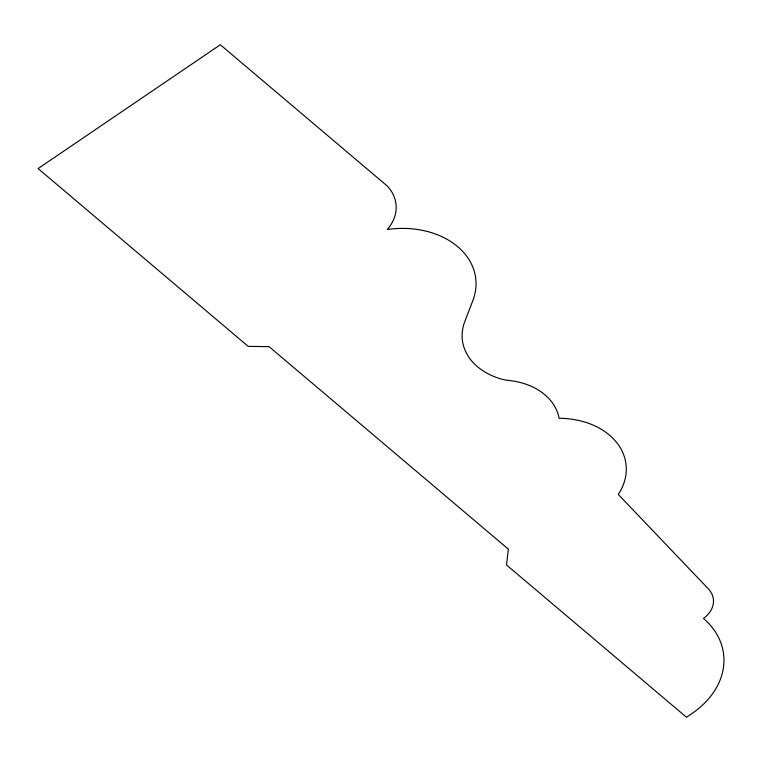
<?xml version="1.0" encoding="UTF-8"?>
<svg xmlns="http://www.w3.org/2000/svg" width="762" height="762" viewBox="0 0 762 762"><rect width="100%" height="100%" fill="white"/><g stroke="black" fill="none" stroke-linecap="round" stroke-linejoin="round"><path stroke-width="1.14" d="M508.368 549.154L506.52 564.966L686.486 717.252L691.982 713.518A90.126 67.285 -6.6 0 0 703.478 618.411A29.918 22.336 -6.6 0 0 707.679 588.15L618.277 494.452A72.676 54.264 -6.6 0 0 559.079 418.29A63.646 47.52 -6.6 0 0 513.236 381.038L504.454 379.838A66.237 49.454 -6.6 0 1 464.41 322.593L472.831 300.599A79.029 59.007 -6.6 0 0 387.315 229.505A51.787 38.662 -6.6 0 0 387.182 185.947L220.323 44.748L38.1 168.583L248.164 346.348L269.091 346.672L508.368 549.154"/></g></svg>
